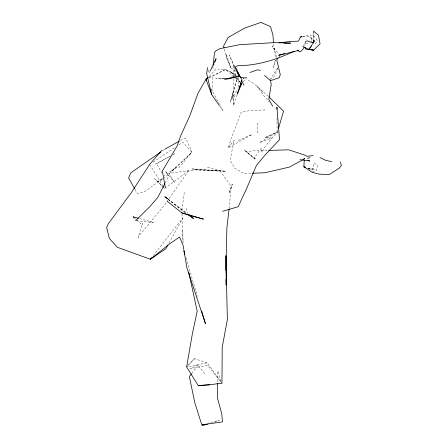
<?xml version="1.0" encoding="UTF-8"?>
<svg xmlns="http://www.w3.org/2000/svg" width="448" height="448" viewBox="0 0 448 448"><rect width="100%" height="100%" fill="white"/><g stroke="black" fill="none" stroke-linecap="round" stroke-linejoin="round"><path stroke-width="0.34" stroke-dasharray="2.24 1.68" d="M237.182 94.808L233.822 105.207L233.862 76.703M233.862 76.009L233.873 65.582L234.55 66.774M313.376 32.323L313.247 42.594L304.853 43.478L306.163 41.02L313.247 42.594L314.972 41.944L309.518 36.148L302.557 36.758M311.063 38.573L313.701 44.352L315.851 43.064L317.307 40.354L313.298 35.078L309.96 35.067L302.506 36.54M313.382 30.957L313.247 42.594L306.163 41.02L303.05 46.026M257.359 133.034L257.886 122.13M211.96 91.235L212.794 76.754M229.13 208.544L230.938 189.207L232.226 184.307L228.872 193.396L232.226 184.307M212.996 66.987L212.85 68.376L214.144 64.467M181.849 210.207L184.464 190.971M238.487 77.532L237.916 80.22L238.566 86.486L239.232 85.266M276.349 57.512L276.797 55.703L274.462 49.308L271.998 46.161L274.462 49.308L273.728 47.998L273.504 43.977M275.391 60.144L273.162 67.978L275.554 60.127M231.918 96.376L230.171 102.295L231.885 96.673M232.865 93.33L237.356 77.963L240.43 82.354M277.833 130.732L277.446 132.037L272.798 137.015L265.334 146.322L261.789 152.376L261.386 148.019L254.296 157.909L254.503 159.006L244.126 149.834L256.026 159.354L245.75 151.452L257.303 150.567L268.122 150.416M232.887 93.089L237.356 77.963M238.23 140.487L252.011 134.473L228.284 147.784L231 138.97L241.287 112.129L250.074 110.639L265.541 109.911M304.618 45.668L306.163 41.02M204.764 373.671L197.658 364.913L196.918 366.901L191.962 373.262M277.738 68.426L273.61 77.655L270.592 79.274M210.291 70.823L209.132 73.27L208.242 70.078M311.758 45.696L314.552 39.95L311.293 45.92L314.552 39.95M165.194 182.946L168.689 176.098L166.897 173.359M168.946 243.163L182.778 218.064L153.406 255.41M269.987 79.593L277.816 67.71M231.106 99.344L231.885 98.207M233.436 95.934L238.095 89.118M178.769 167.888L191.666 152.488L191.789 151.491L185.478 138.023L180.46 140.482M188.53 170.834L165.077 204.344L139.451 235.306L138.085 237.513L142.346 223.311L142.363 225.126L136.175 219.559M228.284 147.784L234.198 140.056L230.166 159.964L230.966 161.795L234.623 168.073L243.97 173.55L252.336 173.242M278.908 57.126L279.776 56.073M243.118 81.614L246.305 78.204M207.15 362.886L194.494 358.658L186.637 367.013L207.155 362.874L221.133 382.021M187.566 366.027L194.494 358.658M208.981 76.574L216.16 68.975L225.49 69.502L230.563 71.697L236.23 75.415M233.671 97.026L236.751 94.237M163.52 178.746L176.193 167.502L191.666 152.488L171.214 171.405L176.193 167.502L164.142 175.571M188.558 170.811L164.595 188.49L154.678 178.741L164.595 188.49L163.134 186.144M162.473 150.842L164.153 149.682M153.048 162.148L175.392 147.157M178.83 144.85L182.84 142.162L192.371 152.891M169.378 156.643L156.604 163.699L161.913 173.034M173.029 154.627L174.854 153.619L173.006 154.605M155.109 164.147L170.537 155.921M197.658 364.913L190.277 368.799L207.586 365.366L221.088 382.054M209.138 78.036L225.49 69.502L237.177 75.466M208.897 77.342L225.49 69.502L233.436 76.25M265.059 137.598L277.446 132.037L259.538 142.649L271.499 138.068L265.059 137.598L277.077 131.958L276.993 118.21M162.506 179.648L157.965 181.35L162.826 178.304L145.656 190.982L142.71 192.136L137.234 193.379L134.91 189.246M214.172 422.223L218.159 421.098L219.262 420.263L207.766 423.321M229.734 77.353L231.75 76.916M232.422 76.776L235.782 76.054L234.231 67.547M195.087 169.831L225.445 171.192L211.669 170.223L195.087 169.831L168.795 173.432L174.653 182.566L167.149 173.342M221.273 78.478L215.841 78.568L221.211 78.971M225.445 171.192L191.324 168.874L220.338 171.237L231.375 186.57M301.017 159.359L299.757 159.236L301.571 159.869M136.298 220.752L154.291 222.639L139.709 218.607M307.826 168.263L315.017 169.114L312.278 169.54L307.826 168.263L310.425 169.49M207.463 167.154L220.08 170.666M305.995 39.872L313.102 42.168M307.759 168.073L312.278 169.54L314.238 163.016L317.906 165.766L316.478 170.436L313.656 171.914L310.962 169.893M248.293 80.326L252.448 82.583L256.939 86.173L268.38 96.393M235.799 71.221L230.804 67.693L226.402 57.551L224.202 48.552M168.185 199.242L187.113 213.405M168.146 199.259L186.844 213.528M168.062 199.326L184.666 212.66M235.782 76.054L230.563 71.697L235.614 77.336M235.553 78.053L240.318 82.102M314.972 41.944L309.518 36.148M134.114 217.706L135.66 219.094M262.87 92.204L256.939 86.173L264.146 96.062L269.293 102.194M236.074 77.851L240.206 82.466M280.213 55.552L273.952 48.345L275.503 57.551M219.604 105.963L223.132 111.037L220.186 105.599M149.615 164.455L162.775 185.567M234.522 66.763L233.873 65.582L234.114 66.892M211.019 88.682L219.856 104.994M221.088 381.354L219.923 378.98L218.316 370.961L217.47 373.817L217.683 382.564M234.478 66.338L229.32 54.964L233.968 66.343M186.099 208.314L187.639 213.22M185.954 257.774L197.366 296.363M233.01 99.182L233.822 105.207M181.972 213.662L183.042 242.693M182.734 230.625L183.07 242.76M230.804 67.693L228.301 61.522L225.977 53.922L230.804 67.693"/><path stroke-width="0.67" d="M221.956 383.146L222.214 347.273L227.371 319.614L225.876 255.741M304.237 160.205L303.884 166.813L312.351 172.407L319.334 174.154L329.213 174.602L339.422 168.073L341.337 165.654L340.346 161.946M229.068 209.238L226.895 227.618L225.904 270.245M213.209 64.915L214.519 52.455L216.009 50.747L219.884 48.664L239.411 44.716L273.823 42.644L290.707 43.092L284.502 43.232M207.53 67.525L206.674 73.679L211.764 94.679L219.212 105.398M278.404 128.778L283.556 111.171L268.901 96.858M237.39 94.158L242.01 79.867L237.602 72.128M215.012 61.858L216.093 58.604L210.291 70.823M304.175 46.995L303.733 48.322L301.442 50.949L299.55 51.895L297.394 49.946M237.261 93.778L241.59 84L240.817 82.902M301.829 36.674L300.474 36.938L298.553 41.132L290.623 41.49L278.964 42.801M164.875 183.568L157.881 197.266L149.968 206.489L135.604 220.679M167.938 245L165.911 248.674L150.382 259.252L117.432 247.341L109.385 238.47L106.663 227.489L108.091 224.05L131.27 192.718L149.615 164.45L161.89 150.27M234.746 68.242L235.474 66.959L237.602 65.722C257.253 65.694 276.623 59.618 294.258 51.246M302.702 46.581L308.711 49.431L308.941 49.056L313.527 50.176L320.079 43.949L318.506 35.291L313.382 30.957M188.72 272.16L197.215 311.237L192.326 334.006L186.637 367.002L198.274 385.577L210.039 384.742L221.95 383.135M238.868 87.982L241.59 84L240.666 82.975M191.548 373.794L189.487 376.443L189.526 377.317L194.706 402.282L200.777 421.669L202.227 425.6L207.536 424.099M151.682 257.606L150.382 259.252L169.87 243.678L179.575 237.042L183.142 245.459L186.906 267.798L205.43 323.641L201.695 311.002M278.034 58.173L276.73 59.746L280.291 74.704L279.199 77.728L270.491 80.696L264.505 75.348M308.711 49.431L311.259 46.396L308.98 49.095L313.527 50.176L305.945 49.174L305.004 47.387M211.764 94.679L206.108 79.615L208.023 77.588M160.793 152.006L130.861 172.794L128.61 178.024L134.579 188.653M164.713 149.29L179.239 141.148M208.281 77.633L206.438 78.501L198.072 93.122L189.717 116.01L180.673 135.856L177.072 146.093L162.344 171.03L165.357 187.589M249.995 72.475L257.258 69.871L260.546 70.252M303.548 159.068L304.819 158.648L289.486 167.07L264.886 172.777L252.336 173.242M307.462 158.396L309.893 157.618M222.606 211.338L238.213 206.662L246.585 188.658L256.469 165.329L265.854 154.123L279.541 139.698L276.926 107.212L276.937 109.273M284.704 53.575L278.662 55.3L298.508 50.506M203.706 424.402L202.35 424.76L222.443 421.898L221.805 414.058L217.571 398.39L217.694 383.236M312.934 155.607L306.824 156.335L305.614 155.417L288.742 149.828L268.8 150.405M300.474 36.938L301.862 36.82M239.641 76.72L243.225 77.963L246.764 77.717M198.274 385.577L209.67 384.765M221.95 78.467L228.738 78.361L239.686 76.188L237.748 72.654M224.571 79.223L225.915 79.324L239.686 76.188L239.053 76.451L235.049 67.603M331.722 161.566L325.942 160.474L320.04 157.595M307.972 160.58L309.837 160.978L301.571 159.869M138.382 218.243L133.078 216.776L134.114 217.706M181.754 212.85L203.51 219.122L189.89 215.488L181.754 212.85L167.194 201.242M305.822 167.446L303.884 166.813L305.575 167.434M167.63 198.828L164.847 196.745L167.597 198.839M188.222 214.239L193.446 218.562L188.496 214.788M243.225 77.963L243.639 78.288M165.822 171.713L166.706 172.799M272.72 106.288L268.834 99.484L271.214 84.358L270.491 80.696M206.108 79.615L206.763 80.825M241.472 80.433L244.02 85.249M236.27 68.253L239.058 74.844M184.778 253.781L183.988 251.121L184.75 254.514M224.045 47.914L223.574 45.982L228.172 37.43L244.541 28.174L260.865 22.4L270.525 26.639L273.011 35.263L273.426 42.638M232.198 93.15L232.921 98.51M226.016 279.328L226.083 284.917M225.977 255.847L226.195 285.034"/></g></svg>
